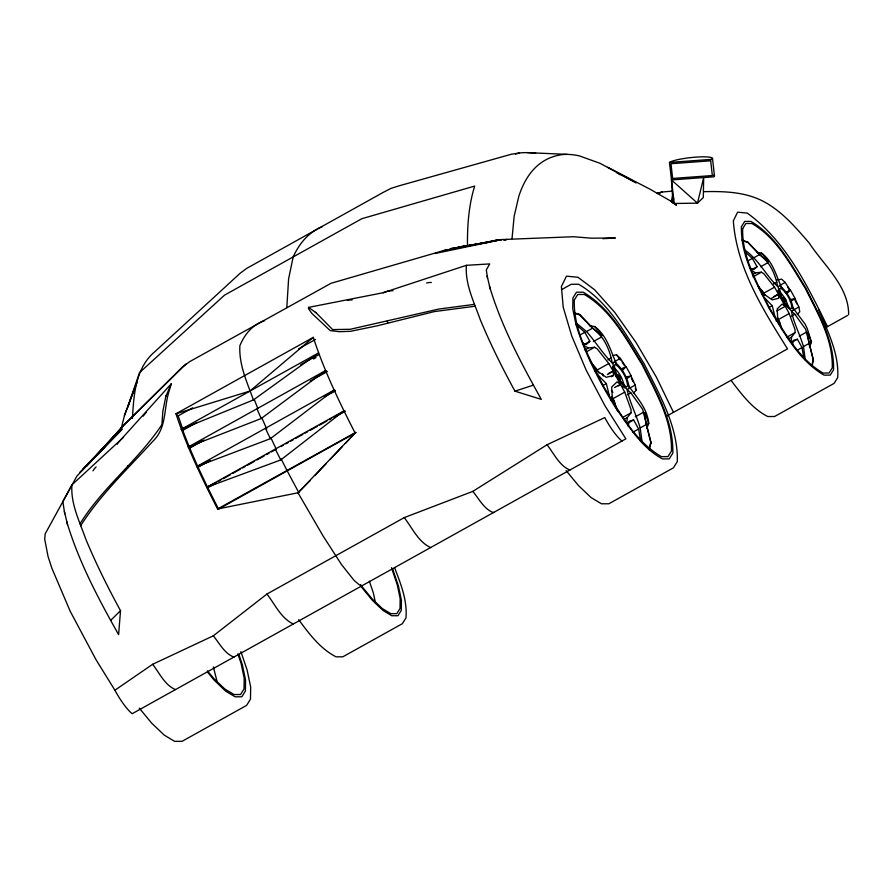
<?xml version="1.0" encoding="UTF-8"?>
<svg xmlns="http://www.w3.org/2000/svg" width="894" height="894" viewBox="0 0 894 894"><rect width="100%" height="100%" fill="white"/><g stroke="black" fill="none" stroke-linecap="round" stroke-linejoin="round"><path stroke-width="1.34" d="M669.472 162.44L711.881 159.333A21.959 3.252 -6.4 0 0 695.867 157.143A21.959 3.252 -6.4 0 0 669.472 162.44L674.266 203.474L672.981 202.502L673.07 198.345M120.556 440.049L171.246 383.805L168.374 393.595C163.893 410.011 166.34 428.483 152.818 441.323C127.931 468.747 100.642 494.27 80.639 525.761M487.521 278.492L486.325 269.899L489.711 263.92L466.377 265.317L383.057 292.751L308.542 307.391L308.475 308.687L311.805 313.325L330.177 330.579L339.206 331.696L350.448 331.316L377.179 325.841L434.339 311.593L475.072 306.217M132.435 418.47C133.742 394.947 135.43 367.959 154.885 351.655L240.05 273.329L246.599 268.446L383.895 192.02L391.114 188.332L399.003 185.851L511.189 154.282L519.481 152.952A638.83 215.834 82.8 0 1 535.674 153.209M512.027 238.586L514.173 216.169L518.889 196.054A835.946 193.73 60.9 0 1 561.678 154.684A597.673 138.514 60.9 0 1 579.424 155.902L600.176 163.378L636.215 182.857L616.726 172.419M123.54 437.2L71.945 484.861C70.492 503.791 79.667 521.604 85.757 539.037C95.937 563.578 107.805 587.38 120.522 610.691L118.611 634.639C98.228 598.466 78.504 561.32 66.648 521.358M466.377 265.317C464.925 284.247 474.099 302.071 480.19 319.493C490.37 344.034 502.238 367.836 514.955 391.159L541.295 399.383C521.113 363.087 501.255 326.019 489.443 286.035M626.806 422.884L627.253 417.677L631.063 412.793L631.063 409.698L624.716 392.131L620.704 384.655L618.38 385.951M791.078 342.324L791.536 337.116L795.045 332.613L795.045 329.763L789.201 313.559L785.491 306.664M628.281 426.527L628.974 421.342L633.622 419.945L638.629 428.997L640.596 440.708M792.598 344.447L793.123 340.491L797.403 339.217L802.019 347.565L803.762 357.891M672.78 194.87L671.204 201.407L672.981 202.502L673.629 198.401M121.025 429.131L124.456 415.587L136.782 382.598L127.73 406.949L139.542 372.608L224.539 295.132L361.835 218.706L474.692 186.075C468.657 205.341 467.316 225.69 467.461 245.772L442.731 250.834L331.071 283.275L189.696 361.634L182.387 367.021L122.4 426.55L86.405 466.21L92.976 459.114M171.246 383.805L165.815 396.489L162.831 411.441L161.915 424.616C138.235 460.511 102.721 487.118 79.924 523.895M649.525 447.212L650.899 442.083L646.474 424.639L644.451 413.922L645.043 412.391L648.742 423.555L646.697 428.55M812.3 363.5L813.339 359.623L809.26 343.531L807.394 333.652L807.941 332.244L811.35 342.536L809.461 347.151M649.346 449.906L650.899 442.083M812.11 366.115L813.339 359.623M626.415 378.844L631.231 375.893L626.046 366.574L620.995 369.099M790.285 301.58L795.191 298.585L790.419 289.991L785.278 292.595M848.629 314.498C848.842 286.438 823.586 264.959 809.182 243.012C794.945 226.473 780.049 209.04 759.878 199.664C742.277 191.729 722.71 191.227 703.746 191.674M646.742 426.639L648.105 423.108M809.316 345.866L811.171 341.039L807.17 328.411L805.136 324.142L792.497 307.245M165.837 396.411L166.351 395.249M71.945 484.861L62.848 501.512L64.726 513.815M595.37 371.558L595.985 370.563L597.158 370.552M762.124 294.584L763.778 293.668M778.205 319.583L776.551 320.499M610.747 399.92L612.301 397.785L611.697 387.046L617.005 381.883L620.436 384.286L614.603 387.538M776.137 320.991L777.735 318.778L777.188 308.866L782.082 304.105L785.245 306.329L776.875 310.978M79.823 472.3L122.031 429.332L76.929 476.033L45.181 533.852L44.7 539.149L48.041 556.426L51.785 568.014L70.179 611.205L96.071 659.806L114.901 690.224A31.446 7.286 60.9 0 0 132.156 713.714L625.878 438.853L604.88 405.652L586.185 370.161L571.791 336.155L563.22 307.245L561.387 286.516L566.483 276.157L577.971 277.285L594.622 289.768L614.681 312.285L635.992 342.436L656.308 377.022L673.473 412.369M100.854 451.414L122.992 425.89M96.731 455.057L122.076 427.69L82.986 469.026M633.455 393.159L636.215 390.209L635.198 385.046L631.108 376.24M797.247 314.498L799.795 311.782L798.856 307.022L795.079 298.909M622.224 370.63L626.046 366.574M786.888 293.735L790.419 289.991M361.936 585.76L359.455 584.967L354.024 580.329L341.43 564.449L322.991 535.83L298.015 492.806L355.689 432.394L345.263 443.435M310.196 480.57L298.015 492.806M314.934 475.552L326.31 463.505M330.098 459.494L342.413 446.441M122.4 426.55L185.907 364.07M110.532 620.481L120.522 610.691M575.993 324.455C584.989 354.035 599.304 381.671 615.653 407.82C628.963 426.527 641.668 447.738 662.51 458.913L669.237 458.89L672.813 453.18C673.685 421.264 656.431 392.242 642.752 364.484C626.359 338.223 610.792 308.262 583.201 292.193L576.474 292.215L572.909 297.925L572.741 308.922L575.993 324.455L584.81 332.3L589.861 341.329L586.229 344.536L582.653 342.927M745.507 252.332L752.39 258.388L757.05 266.714L753.698 269.675L750.066 268.044M313.291 337.373L249.94 391.08L175.995 413.788C186.701 446.799 201.82 478.156 217.588 508.988L218.549 509.099L355.846 432.685L354.884 432.573C339.117 401.73 323.997 370.373 313.291 337.373L175.995 413.788L178.197 415.866L182.611 428.785M114.901 690.224L152.628 664.298L213.297 635.824L266.96 594.029L404.256 517.615L472.814 491.376L547.061 444.754L604.746 417.587A31.446 7.286 60.9 0 0 621.989 441.077M216.192 483.039L207.766 487.733L206.648 487.319L280.761 459.941L343.944 410.894L344.905 411.005L334.065 417.04M210.124 460.522L198.077 467.227L196.803 466.489L270.368 438.686L334.099 390.063L335.216 390.477L324.377 396.511M204.167 440.049L189.718 448.095L188.288 446.989L261.193 418.526L325.584 370.574L326.858 371.323L314.811 378.017M189.718 448.095L182.722 430.394L181.292 429.288L253.438 399.931L318.588 352.873L181.292 429.288L183.493 431.366M178.197 415.866L192.646 407.82M298.63 348.828L315.493 339.452M182.722 430.394L197.183 422.348M300.753 364.696L318.812 354.65M313.559 358.975L315.973 357.634M310.151 381.067L327.014 371.68L325.584 370.574L188.288 446.989L189.562 447.738L201.608 441.033M334.099 390.063L196.803 466.489L197.92 466.903L207.766 487.733M197.92 466.903L206.346 462.209M324.533 396.847L335.373 390.812M561.477 289.712L571.21 284.292L578.619 284.258C609.004 301.96 626.158 334.959 644.205 363.88C659.269 394.455 678.278 426.427 677.317 461.583L673.383 467.864L608.881 503.769L601.472 503.791L591.079 497.567L578.418 485.509L566.114 470.568M335.418 416.671L345.062 411.307L343.944 410.894L206.648 487.319L216.035 482.726M218.449 481.385L220.852 480.044M223.265 478.703L230.484 474.68M232.898 473.339L240.128 469.328M242.531 467.987L244.945 466.646M247.347 465.305L254.578 461.282M256.98 459.941L264.211 455.918M266.624 454.577L269.027 453.236M271.441 451.895L276.257 449.213L275.296 449.101L280.761 459.941M281.074 446.531L283.476 445.19M285.89 443.849L288.293 442.508M290.706 441.167L293.12 439.826M295.523 438.485L302.753 434.462M305.156 433.121L307.57 431.78M309.972 430.439L317.202 426.416M319.616 425.086L326.835 421.063M329.249 419.722L331.652 418.381M355.689 432.394L217.588 508.988L298.819 492.616L287.041 470.602M580.195 334.87L584.81 332.3M576.015 322.835L586.531 331.54L592.465 328.232C604.009 336.222 609.697 349.532 612.234 362.863M584.341 344.402L589.861 341.329M593.392 341.553L601.584 336.993M584.877 349.912L588.442 347.934L594.599 347.263L597.226 348.906L608.814 363.545L613.049 370.898L608.389 373.491M747.596 261.048L752.39 258.388M753.977 257.673L759.453 254.634C770.092 261.998 775.333 274.279 777.679 286.572C765.8 275.162 758.593 259.428 744.624 249.94M586.397 351.834L594.599 347.263M752.513 269.228L757.05 266.714M760.66 266.714L767.857 262.713M752.446 274.626L755.732 272.804L761.409 272.189L763.834 273.698L774.517 287.197L778.428 293.981L773.656 296.64M753.016 276.861L761.409 272.189M607.92 359.869L611.418 357.924M590.409 361.522L597.147 370.038L608.814 363.545M614.424 361.69L620.358 358.382L625.677 366.495M607.384 374.575L613.217 371.323L613.463 375.502L611.127 376.81M773.344 284.013L776.92 282.012M757.844 285.689L763.767 293.187L774.517 287.197M616.022 376.072L618.279 374.809L621.576 378.073L619.318 379.335M779.691 285.488L785.167 282.437L790.084 289.924M618.413 376.698L617.855 377.011L618.793 377.067M603.003 385.493L606.322 383.649L609.227 395.07M771.421 298.361L778.585 294.372L784.574 305.133M781.546 298.54L783.256 297.59L786.295 300.596L784.206 301.759L782.686 300.25M783.379 299.322L782.865 299.613L783.736 299.669M768.829 307.637L772.226 305.748L764.683 297.914M629.253 388.342L635.198 385.046M617.665 411.396L613.061 398.623L624.716 392.131M627.376 394.835L630.873 392.879L642.674 409.34L651.089 443.715M793.38 310.073L798.856 307.022M782.149 329.819L778.439 319.549L789.201 313.559M791.291 316.252L794.867 314.252L805.751 329.428L813.518 361.131M622.872 417.353L631.063 412.793M623.699 419.655L627.253 417.677M635.288 416.827L643.479 412.268M628.102 423.018L633.622 419.945M786.653 337.295L795.045 332.613M788.251 338.949L791.536 337.116M799.292 336.133L806.5 332.132M792.877 341.731L797.403 339.217M642.037 441.468L640.182 427.935L646.127 424.639M632.863 432.215L638.629 428.997M666.991 415.967L787.513 348.883C763.063 309.793 736.69 267.976 733.326 220.863L737.617 212.169L747.261 213.107C785.535 240.788 807.181 285.242 827.509 326.623M825.106 327.964L847.78 315.347M805.293 359.947L803.46 346.581L808.936 343.531M797.236 350.224L802.019 347.565M383.057 292.751L388.342 290.963M514.955 391.159L533.327 385.158M493.901 512.307L493.13 512.553C483.877 508.898 478.927 498.718 472.814 491.376M234.384 656.755L233.613 657.001C224.349 653.346 219.41 643.166 213.297 635.824M657.112 193.529L662.443 191.998L672.31 191.104M657.246 193.495L662.443 191.998L657.85 193.07M515.48 154.081L519.481 152.952M308.542 307.391L316.152 312.822L332.635 329.595L350.258 329.283L438.708 309.078L474.356 304.362M434.998 253.527L501.813 239.547L573.523 236.731L591.135 238.173L615.385 237.994L602.88 238.676M492.661 241L497.109 240.039L442.731 250.834L492.415 241.346M790.162 299.613L795.191 298.585M613.463 375.502L606.277 377.302L597.46 371.122L594.823 371.312M625.766 377L631.231 375.893M776.752 280.101L781.624 279.129L785.167 282.437M612.546 355.588L616.502 354.795L620.358 358.382M495.097 240.832L501.813 239.547L450.721 248.644L473.954 244.855M476.692 244.42L479.419 243.973M483.542 243.134L458.968 246.956L473.909 244.99M486.269 242.71L489.007 242.285M672.981 202.502L671.439 179.929L713.848 176.822A21.959 3.252 -6.4 0 0 713.602 175.157M611.004 399.663L612.178 399.652M527.538 152.639L567.232 154.371M569.847 470.043C559.231 465.562 553.889 453.448 547.061 444.754M175.414 689.576C164.798 685.106 159.456 672.992 152.628 664.298M430.584 547.553C418.358 541.932 412.201 527.862 404.256 517.615M293.288 623.967C281.062 618.346 274.916 604.288 266.96 594.029M756.659 252.276L761.576 253.103C773.511 261.964 776.16 276.324 782.239 288.874M589.437 325.673L594.767 326.578C607.406 336.043 610.591 351.152 616.804 364.651M757.676 253.08L762.75 254.041M741.942 240.028L748.099 242.408L759.621 254.354L767.041 261.149L768.527 261.428L761.576 253.103M573.926 312.531L580.15 314.979L592.655 327.93L600.69 335.295L602.299 335.596L594.767 326.578M744.255 241.246L748.099 242.408M573.803 313.056L580.15 314.979M266.568 428.695L265.451 428.282L270.368 438.686M751.072 270.446L755.732 272.804M583.771 345.576L588.442 347.934M607.696 167.245L650.296 189.338L673.081 202.435M613.161 367.076C619.028 371.401 622.492 378.654 624.247 385.593M616.659 172.508L620.123 174.743M671.204 201.407L676.434 205.184L671.204 201.407L674.087 203.474L697.476 203.161L703.299 197.574L703.679 177.571L697.476 203.161L671.439 179.929M764.057 294.193L772.181 299.881L778.808 298.227L778.585 294.372M315.403 312.285L316.152 312.822M622.805 386.32L624.895 387.985M794.867 314.252L791.391 311.213C793.939 323.438 799.985 334.591 803.46 346.581M612.122 362.93C602.522 353.365 595.527 341.642 586.531 331.54M630.873 392.879L627.107 389.583C629.868 402.836 636.416 414.939 640.182 427.935M779.613 291.098L785.323 298.685L788.765 307.536M758.537 287.142L764.113 293.232M591.482 363.478L597.527 370.094M785.77 300.887L784.15 299.434L785.658 300.954M782.216 298.171L785.256 301.177M621.017 378.385L619.251 376.821L620.883 378.453M617.151 375.435L620.447 378.698M598.142 375.167L606.322 383.649M746.915 241.469L759.453 254.634M578.876 313.962L592.465 328.232M620.425 360.092L616.502 354.795M611.407 390.555L612.893 392.365M360.561 584.855L372.005 598.756L382.319 608.579L390.779 613.653L396.813 613.63L400.02 608.512L400.166 598.645L397.249 584.71L391.46 567.645M360.707 586.14L372.485 600.433L383.079 610.535L391.773 615.742L397.975 615.72L401.272 610.457L401.417 600.321L398.422 585.995L392.477 568.45M207.453 670.846L213.666 678.378L224.841 689.039L234.016 694.537L240.564 694.515L244.028 688.961L244.196 678.267L241.034 663.147L237.893 653.905M207.363 671.942L214.18 680.2L225.668 691.151L235.1 696.806L241.827 696.784L245.392 691.073L245.559 680.077L242.308 664.544L238.866 654.397M139.296 708.137L151.6 723.067L164.261 735.125L174.643 741.361L182.063 741.327L246.565 705.422L250.488 699.142L250.678 687.028L247.09 669.919L240.877 651.592M731.169 380.52C741.495 394.12 752.2 408.603 767.745 416.537L774.584 416.515L834.068 383.403L837.7 377.603C839.198 353.633 827.699 331.316 818.669 309.805M298.663 619.676C309.123 633.745 320.108 648.631 336.032 656.833L342.86 656.799L402.345 623.699L405.977 617.899C407.429 600.5 400.758 583.771 394.645 567.835M787.424 286.762L789.48 290.137M622.056 361.858L624.034 365.11M763.767 293.187L765.074 295.445M627.99 384.766C636.193 397.148 647.357 407.82 648.742 423.555M597.147 370.038L598.969 373.189M635.232 388.443L636.215 390.209M613.876 372.507L620.436 384.286M777.21 317.247L778.439 319.549M611.921 396.489L613.061 398.623M794.587 299.311L796.956 304.005M631.421 378.374L633.131 381.76M281.208 459.013L287.197 470.892M207.609 487.42L218.549 509.099M270.714 437.457L276.414 449.514M261.707 417.543L266.725 429.019M256.936 408.781L261.193 418.526M189.562 447.738L198.077 467.227M254.365 399.774L257.863 408.625M253.438 399.931C247.157 382.476 238.732 364.54 239.894 345.598A653.782 151.511 60.9 0 1 264.557 320.7M779.356 321.069L781.222 327.886M614.055 400.266L616.078 407.675M602.556 373.804L603.305 376.016M369.367 581.178L373.39 593.057L375.558 603.416M213.364 666.924L217.298 682.424M387.236 321.203L387.75 322.734M127.719 465.651L128.222 467.182M772.226 305.748L774.908 316.275M490.27 289.298L487.163 275.989M67.486 524.61L64.379 511.312M811.171 341.039L811.35 342.536M778.004 290.304L778.294 292.751M612.591 366.909L612.893 369.568M712.507 158.417L714.462 175.906M286.806 307.558L288.606 278.861L293.187 256.913A887.407 205.654 60.9 0 1 322.477 226.551M426.628 282.996A19.199 18.003 -69.1 0 1 431.355 282.482M347.364 300.44A19.199 18.003 -69.1 0 1 352.091 299.915M388.32 291.254A19.199 18.003 -69.1 0 1 393.047 290.74M124.445 415.565A835.946 193.73 60.9 0 1 129.328 403.529M92.954 470.825A19.199 18.003 -69.1 0 1 96.094 466.97M143.286 416.135A19.199 18.003 -69.1 0 1 146.426 412.279M117.226 444.251A19.199 18.003 -69.1 0 1 120.366 440.396M574.272 300.038C573.412 331.082 590.196 359.321 603.506 386.32C619.441 411.866 634.595 441.01 661.426 456.644L667.974 456.611L671.45 451.068C672.299 420.024 655.514 391.784 642.205 364.786C626.269 339.239 611.116 310.095 584.285 294.461L577.736 294.495L574.272 300.038M612.826 362.942C613.91 372.977 619.587 383.18 627.543 389.393L629.231 388.443C628.136 378.419 622.459 368.216 614.513 362.003L612.826 362.942M614.334 365.3C615.217 373.468 619.855 381.805 626.336 386.867L627.722 386.096C626.828 377.916 622.19 369.591 615.709 364.528L614.334 365.3M741.417 226.685C740.601 256.109 756.514 282.884 769.131 308.486C784.239 332.702 798.61 360.327 824.044 375.145L830.247 375.122L833.543 369.859C834.348 340.435 818.435 313.66 805.818 288.058C790.709 263.842 776.35 236.217 750.904 221.399L744.702 221.421L741.417 226.685M742.668 228.629C741.875 257.26 757.363 283.297 769.633 308.207C784.329 331.763 798.297 358.639 823.05 373.055L829.084 373.022L832.28 367.915C833.074 339.284 817.597 313.246 805.315 288.337C790.62 264.78 776.651 237.905 751.91 223.489L745.864 223.511L742.668 228.629M778.227 286.65C779.222 295.892 784.463 305.301 791.793 311.034L793.358 310.162C792.352 300.92 787.111 291.5 779.78 285.778L778.227 286.65M779.613 288.818C780.44 296.35 784.708 304.038 790.687 308.709L791.961 307.994C791.145 300.451 786.865 292.774 780.887 288.103L779.613 288.818M506.753 239.514L504.015 239.961L506.753 239.514M710.685 160.808L670.981 163.714L672.634 178.454L712.339 175.548L710.685 160.808"/></g></svg>
